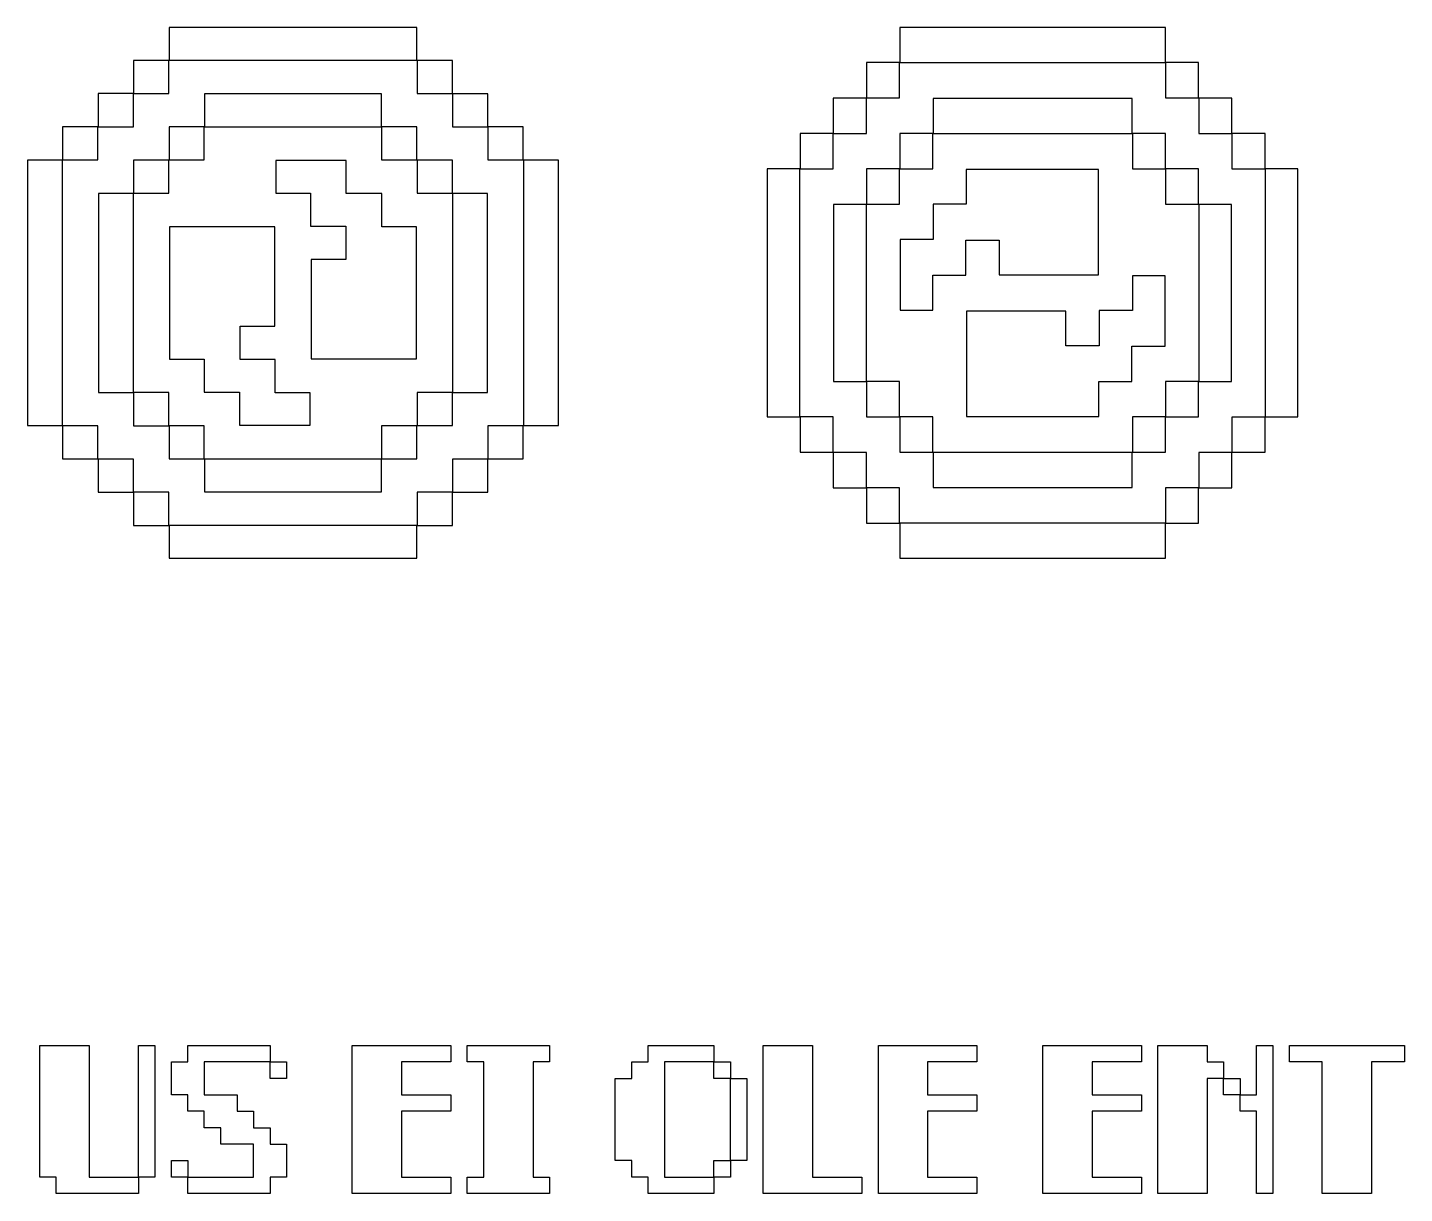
# Model space of a CAD drawing. Extents: x 11 to 122, y 5 to 84.
# Drawn here: x 21.73 to 35.07, y 70.44 to 81.73 of the extents above; entities that cross this region are included whole.
import ezdxf

# ---------------------------------------------------------------- set-up
doc = ezdxf.new("R2010")
doc.units = 0
doc.layers.add('Layer_1', color=7, linetype='CONTINUOUS')

msp = doc.modelspace()

# ---------------------------------------------------------------- linework, layer by layer
at = {"layer": 'Layer_1', "color": 7}
for points in [[(25.505671, 81.415558), (25.505671, 81.73432), (23.104456, 81.73432), (23.104456, 81.415558), (23.10248, 81.416969), (25.507677, 81.416969), (25.505674, 81.415558), (25.505671, 81.415558)], [(32.756464, 81.394273), (32.756464, 81.734323), (30.183689, 81.734323), (30.183689, 81.394273), (30.181996, 81.395684), (32.758535, 81.395684), (32.75656, 81.394273), (32.756464, 81.394273)], [(23.104456, 81.415558), (22.761111, 81.415558), (22.761111, 81.093667), (22.759135, 81.095078), (23.10248, 81.095078), (23.10248, 81.416967), (23.104456, 81.415558)], [(25.849358, 81.093416), (25.849358, 81.415558), (25.505671, 81.415558), (25.507675, 81.416969), (25.507675, 81.095081), (25.85102, 81.095081), (25.849355, 81.093105), (25.849358, 81.093416)], [(30.183655, 81.394273), (29.861482, 81.394273), (29.861482, 81.050625), (29.860071, 81.052601), (30.181962, 81.052601), (30.181962, 81.395947), (30.183655, 81.394536), (30.183655, 81.394273)], [(33.078318, 81.050893), (33.078318, 81.394236), (32.756464, 81.394236), (32.758439, 81.395648), (32.758439, 81.052304), (33.080294, 81.052304), (33.078318, 81.050893)], [(22.761111, 81.093701), (22.417424, 81.093701), (22.417424, 80.771567), (22.415787, 80.773542), (22.75917, 80.773542), (22.75917, 81.095428), (22.761089, 81.094017), (22.761111, 81.093701)], [(25.162327, 80.771849), (25.162327, 81.090571), (23.447838, 81.090571), (23.447838, 80.771849), (23.445863, 80.77326), (25.164295, 80.77326), (25.162319, 80.771849), (25.162327, 80.771849)], [(26.192741, 80.771567), (26.192741, 81.093452), (25.849358, 81.093452), (25.850995, 81.095428), (25.850995, 80.773537), (26.194378, 80.773537), (26.192741, 80.771567)], [(29.861482, 81.050586), (29.539912, 81.050586), (29.539912, 80.707547), (29.538219, 80.708959), (29.860073, 80.708959), (29.860073, 81.052335), (29.861485, 81.05036), (29.861482, 81.050586)], [(32.434572, 80.707547), (32.434572, 81.047594), (30.505507, 81.047594), (30.505507, 80.707547), (30.503814, 80.708959), (32.43661, 80.708959), (32.434634, 80.707547), (32.434572, 80.707547)], [(33.400455, 80.707206), (33.400455, 81.050893), (33.078318, 81.050893), (33.080294, 81.052304), (33.080294, 80.708916), (33.402185, 80.708916), (33.400774, 80.706941), (33.400455, 80.707206)], [(22.417424, 80.771567), (22.074079, 80.771567), (22.074079, 80.449709), (22.072443, 80.451685), (22.415788, 80.451685), (22.415788, 80.773537), (22.417424, 80.771567)], [(23.447801, 80.771849), (23.104417, 80.771849), (23.104417, 80.449955), (23.102442, 80.451366), (23.445825, 80.451366), (23.445825, 80.773221), (23.447801, 80.771809), (23.447801, 80.771849)], [(25.506013, 80.449709), (25.506013, 80.771849), (25.162327, 80.771849), (25.164302, 80.77326), (25.164302, 80.451405), (25.507685, 80.451405), (25.50602, 80.44943), (25.506013, 80.449709)], [(26.536086, 80.449709), (26.536086, 80.771567), (26.192741, 80.771567), (26.194378, 80.773542), (26.194378, 80.451688), (26.537723, 80.451688), (26.536086, 80.449709)], [(29.539912, 80.707547), (29.217739, 80.707547), (29.217739, 80.363897), (29.216327, 80.365872), (29.538216, 80.365872), (29.538216, 80.709215), (29.539909, 80.707804), (29.539912, 80.707547)], [(30.505507, 80.707547), (30.18337, 80.707547), (30.18337, 80.363897), (30.181959, 80.365872), (30.503851, 80.365872), (30.503851, 80.709215), (30.505544, 80.707804), (30.505507, 80.707547)], [(32.756715, 80.36386), (32.756715, 80.707505), (32.434572, 80.707505), (32.436548, 80.708916), (32.436548, 80.365573), (32.758405, 80.365573), (32.756994, 80.363598), (32.756715, 80.36386)], [(33.72231, 80.36386), (33.72231, 80.707206), (33.400421, 80.707206), (33.401833, 80.709181), (33.401833, 80.365838), (33.723721, 80.365838), (33.72231, 80.363863), (33.72231, 80.36386)], [(22.074041, 80.449709), (21.733995, 80.449709), (21.733995, 77.876935), (22.074041, 77.876935), (22.072404, 77.874959), (22.072404, 80.451501), (22.074041, 80.449526), (22.074041, 80.449709)], [(23.104456, 80.449955), (22.760807, 80.449955), (22.760807, 80.127821), (22.75917, 80.129796), (23.102516, 80.129796), (23.102516, 80.451654), (23.104435, 80.450243), (23.104456, 80.449955)], [(25.50351, 78.523878), (25.50351, 79.804651), (25.164602, 79.804651), (25.164602, 80.125938), (24.821863, 80.125938), (24.821863, 80.446506), (24.138396, 80.446506), (24.138396, 80.13077), (24.476091, 80.13077), (24.476091, 79.809485), (24.816782, 79.809485), (24.816782, 79.48596), (24.480793, 79.48596), (24.480793, 78.523878), (25.50351, 78.523878)], [(25.50351, 78.523878), (25.50351, 79.804651), (25.164602, 79.804651), (25.164602, 80.125938), (24.821863, 80.125938), (24.821863, 80.446506), (24.138396, 80.446506), (24.138396, 80.13077), (24.476091, 80.13077), (24.476091, 79.809485), (24.816782, 79.809485), (24.816782, 79.48596), (24.480793, 79.48596), (24.480793, 78.523878), (25.50351, 78.523878)], [(25.849358, 80.127821), (25.849358, 80.449709), (25.506013, 80.449709), (25.50765, 80.451685), (25.50765, 80.129827), (25.850995, 80.129827), (25.849358, 80.127852), (25.849358, 80.127821)], [(26.536086, 77.876898), (26.876094, 77.876898), (26.876094, 80.449675), (26.536086, 80.449675), (26.537723, 80.451651), (26.537723, 77.875103), (26.536086, 77.877079), (26.536086, 77.876898)], [(29.217699, 80.36386), (28.898977, 80.36386), (28.898977, 77.962646), (29.217699, 77.962646), (29.216288, 77.96067), (29.216288, 80.365867), (29.217699, 80.363891), (29.217699, 80.36386)], [(30.183336, 80.36386), (29.861445, 80.36386), (29.861445, 80.02048), (29.860034, 80.022456), (30.181923, 80.022456), (30.181923, 80.365838), (30.183334, 80.363863), (30.183336, 80.36386)], [(30.826868, 80.359804), (30.826868, 80.022749), (30.507359, 80.022749), (30.507359, 79.680016), (30.186785, 79.680016), (30.186785, 78.996584), (30.502524, 78.996584), (30.502524, 79.334316), (30.823845, 79.334316), (30.823845, 79.67497), (31.147334, 79.67497), (31.147334, 79.338981), (32.10945, 79.338981), (32.10945, 80.359762), (30.826868, 80.359804)], [(33.078606, 80.020514), (33.078606, 80.363897), (32.756715, 80.363897), (32.758126, 80.365872), (32.758126, 80.02249), (33.079975, 80.02249), (33.078564, 80.020514), (33.078606, 80.020514)], [(33.72231, 77.962646), (34.041074, 77.962646), (34.041074, 80.36386), (33.72231, 80.36386), (33.723721, 80.365836), (33.723721, 77.960636), (33.72231, 77.962612), (33.72231, 77.962646)], [(22.760769, 80.127821), (22.420723, 80.127821), (22.420723, 78.198753), (22.760769, 78.198753), (22.759132, 78.196777), (22.759132, 80.129576), (22.760769, 80.127601), (22.760769, 80.127821)], [(25.849358, 78.198753), (26.189366, 78.198753), (26.189366, 80.127821), (25.849358, 80.127821), (25.850995, 80.129796), (25.850995, 78.196997), (25.849358, 78.198973), (25.849358, 78.198753)], [(29.861482, 80.020514), (29.542754, 80.020514), (29.542754, 78.306025), (29.861482, 78.306025), (29.860071, 78.30405), (29.860071, 80.022481), (29.861482, 80.020506), (29.861482, 80.020514)], [(33.078606, 78.305989), (33.397328, 78.305989), (33.397328, 80.02048), (33.078606, 80.02048), (33.080017, 80.022456), (33.080017, 78.304022), (33.078606, 78.305997), (33.078606, 78.305989)], [(23.108513, 78.520114), (23.445564, 78.520114), (23.445564, 78.200601), (23.788302, 78.200601), (23.788302, 77.880028), (24.471731, 77.880028), (24.471731, 78.195767), (24.133998, 78.195767), (24.133998, 78.517091), (23.793345, 78.517091), (23.793345, 78.84058), (24.129334, 78.84058), (24.129334, 79.802695), (23.108551, 79.802695), (23.108513, 78.520114)], [(30.830633, 77.964805), (32.111405, 77.964805), (32.111405, 78.303714), (32.43269, 78.303714), (32.43269, 78.64645), (32.753263, 78.64645), (32.753263, 79.329916), (32.437522, 79.329916), (32.437522, 78.992223), (32.116237, 78.992223), (32.116237, 78.65153), (31.792714, 78.65153), (31.792714, 78.987524), (30.830633, 78.987524), (30.830633, 77.964805)], [(30.830633, 77.964805), (32.111405, 77.964805), (32.111405, 78.303714), (32.43269, 78.303714), (32.43269, 78.64645), (32.753263, 78.64645), (32.753263, 79.329916), (32.437522, 79.329916), (32.437522, 78.992223), (32.116237, 78.992223), (32.116237, 78.65153), (31.792714, 78.65153), (31.792714, 78.987524), (30.830633, 78.987524), (30.830633, 77.964805)], [(29.861482, 78.305989), (29.861482, 77.962301), (30.183655, 77.962301), (30.181962, 77.96089), (30.181962, 78.30427), (29.860073, 78.30427), (29.861485, 78.306246), (29.861482, 78.305989)], [(32.756464, 77.962301), (33.078606, 77.962301), (33.078606, 78.305989), (33.080017, 78.304013), (32.75816, 78.304013), (32.75816, 77.960628), (32.756184, 77.962039), (32.756464, 77.962301)], [(22.760769, 78.198753), (22.760769, 77.876613), (23.104417, 77.876613), (23.102442, 77.875202), (23.102442, 78.197093), (22.759097, 78.197093), (22.760762, 78.199069), (22.760769, 78.198753)], [(25.506013, 77.876898), (25.849358, 77.876898), (25.849358, 78.198753), (25.850995, 78.196777), (25.50765, 78.196777), (25.50765, 77.874886), (25.506013, 77.876861), (25.506013, 77.876898)], [(29.217699, 77.962646), (29.217699, 77.618958), (29.539875, 77.618958), (29.538182, 77.617547), (29.538182, 77.960893), (29.216291, 77.960893), (29.217702, 77.962869), (29.217699, 77.962646)], [(30.183655, 77.962301), (30.183655, 77.618958), (30.505507, 77.618958), (30.503814, 77.617547), (30.503814, 77.960893), (30.181925, 77.960893), (30.183619, 77.962304), (30.183655, 77.962301)], [(32.434572, 77.618958), (32.756464, 77.618958), (32.756464, 77.962301), (32.758439, 77.96089), (32.436587, 77.96089), (32.436587, 77.617544), (32.434612, 77.618955), (32.434572, 77.618958)], [(33.400176, 77.618958), (33.72231, 77.618958), (33.72231, 77.962646), (33.723721, 77.96067), (33.401835, 77.96067), (33.401835, 77.617324), (33.39986, 77.618735), (33.400176, 77.618958)], [(22.074041, 77.876898), (22.074041, 77.554724), (22.41769, 77.554724), (22.415714, 77.553313), (22.415714, 77.875205), (22.072369, 77.875205), (22.074034, 77.87718), (22.074041, 77.876898)], [(23.104456, 77.876579), (23.104456, 77.554691), (23.447838, 77.554691), (23.445863, 77.553279), (23.445863, 77.875165), (23.10248, 77.875165), (23.104456, 77.876579)], [(25.162327, 77.554724), (25.506013, 77.554724), (25.506013, 77.876898), (25.50765, 77.874922), (25.164267, 77.874922), (25.164267, 77.553037), (25.162347, 77.554448), (25.162327, 77.554724)], [(26.192741, 77.555046), (26.536086, 77.555046), (26.536086, 77.876935), (26.537723, 77.874959), (26.194377, 77.874959), (26.194377, 77.553071), (26.192741, 77.555046)], [(22.417728, 77.554724), (22.417728, 77.233158), (22.760769, 77.233158), (22.759132, 77.231182), (22.759132, 77.553037), (22.415749, 77.553037), (22.417725, 77.554448), (22.417728, 77.554724)], [(23.447801, 77.554724), (23.447801, 77.236002), (25.162288, 77.236002), (25.162288, 77.554724), (25.164264, 77.553313), (23.445832, 77.553313), (23.447808, 77.554724), (23.447801, 77.554724)], [(25.849358, 77.233158), (26.192741, 77.233158), (26.192741, 77.555046), (26.194378, 77.553071), (25.850995, 77.553071), (25.850995, 77.231213), (25.849358, 77.233189), (25.849358, 77.233158)], [(29.539912, 77.618958), (29.539912, 77.275576), (29.861801, 77.275576), (29.860107, 77.274165), (29.860107, 77.617544), (29.538255, 77.617544), (29.539949, 77.618955), (29.539912, 77.618958)], [(30.505507, 77.618958), (30.505507, 77.278948), (32.434572, 77.278948), (32.434572, 77.618958), (32.436548, 77.617547), (30.503752, 77.617547), (30.505445, 77.618958), (30.505507, 77.618958)], [(33.078318, 77.275576), (33.400207, 77.275576), (33.400207, 77.618958), (33.402183, 77.617547), (33.080294, 77.617547), (33.080294, 77.274167), (33.078318, 77.275578), (33.078318, 77.275576)], [(22.760769, 77.233158), (22.760769, 76.910984), (23.104417, 76.910984), (23.102442, 76.909573), (23.102442, 77.231464), (22.759097, 77.231464), (22.760762, 77.23344), (22.760769, 77.233158)], [(25.505671, 76.910947), (25.849358, 76.910947), (25.849358, 77.233121), (25.850995, 77.231145), (25.50765, 77.231145), (25.50765, 76.909254), (25.505674, 76.910665), (25.505671, 76.910947)], [(29.861801, 77.275576), (29.861801, 76.932227), (30.183689, 76.932227), (30.181996, 76.930816), (30.181996, 77.274165), (29.860107, 77.274165), (29.861801, 77.275576)], [(32.756464, 76.932227), (33.078318, 76.932227), (33.078318, 77.275576), (33.080294, 77.274165), (32.758439, 77.274165), (32.758439, 76.930816), (32.756464, 76.932227)], [(23.104456, 76.910947), (23.104456, 76.59222), (25.505671, 76.59222), (25.505671, 76.910947), (25.507675, 76.909536), (23.102478, 76.909536), (23.104453, 76.910947), (23.104456, 76.910947)], [(30.183655, 76.932227), (30.183655, 76.59222), (32.75643, 76.59222), (32.75643, 76.932227), (32.758405, 76.930816), (30.18186, 76.930816), (30.183554, 76.932227), (30.183655, 76.932227)], [(21.853076, 70.596584), (21.853076, 70.755856), (21.853076, 70.915125), (21.853076, 71.074391), (21.853076, 71.233666), (21.853076, 71.392936), (21.853076, 71.552211), (21.853076, 71.71148), (21.853076, 71.870755), (22.012347, 71.870755), (22.171618, 71.870755), (22.330889, 71.870755), (22.330889, 71.71148), (22.330889, 71.552211), (22.330889, 71.392936), (22.330889, 71.233666), (22.330889, 71.074391), (22.330889, 70.915125), (22.330889, 70.755856), (22.330889, 70.596584), (22.490161, 70.596584), (22.649431, 70.596584), (22.808703, 70.596584), (22.808703, 70.437309), (22.649431, 70.437309), (22.490161, 70.437309), (22.330889, 70.437309), (22.171618, 70.437309), (22.012347, 70.437309), (22.012347, 70.596584), (21.853076, 70.596584), (21.853076, 70.596584), (21.853076, 70.596584)], [(22.808703, 70.596584), (22.808703, 70.755856), (22.808703, 70.915125), (22.808703, 71.074391), (22.808703, 71.233666), (22.808703, 71.392936), (22.808703, 71.552211), (22.808703, 71.71148), (22.808703, 71.870755), (22.967973, 71.870755), (22.967973, 71.71148), (22.967973, 71.552211), (22.967973, 71.392936), (22.967973, 71.233666), (22.967973, 71.074391), (22.967973, 70.915125), (22.967973, 70.755856), (22.967973, 70.596584), (22.808703, 70.596584), (22.808703, 70.596584), (22.808703, 70.596584)], [(23.127244, 71.392936), (23.127244, 71.552211), (23.127244, 71.71148), (23.286515, 71.71148), (23.286515, 71.870755), (23.445786, 71.870755), (23.605057, 71.870755), (23.764329, 71.870755), (23.9236, 71.870755), (24.082871, 71.870755), (24.082871, 71.71148), (23.9236, 71.71148), (23.764329, 71.71148), (23.605057, 71.71148), (23.445786, 71.71148), (23.445786, 71.552211), (23.445786, 71.392936), (23.605057, 71.392936), (23.764329, 71.392936), (23.764329, 71.233666), (23.9236, 71.233666), (23.9236, 71.074391), (24.082871, 71.074391), (24.082871, 70.915125), (24.242142, 70.915125), (24.242142, 70.755856), (24.242142, 70.596584), (24.082871, 70.596584), (24.082871, 70.437309), (23.9236, 70.437309), (23.764329, 70.437309), (23.605057, 70.437309), (23.445786, 70.437309), (23.286515, 70.437309), (23.286515, 70.596584), (23.445786, 70.596584), (23.605057, 70.596584), (23.764329, 70.596584), (23.9236, 70.596584), (23.9236, 70.755856), (23.9236, 70.915125), (23.764329, 70.915125), (23.605057, 70.915125), (23.605057, 71.074391), (23.445786, 71.074391), (23.445786, 71.233666), (23.286515, 71.233666), (23.286515, 71.392936), (23.127244, 71.392936), (23.127244, 71.392936), (23.127244, 71.392936)], [(24.879227, 70.437309), (24.879227, 70.596584), (24.879227, 70.755856), (24.879227, 70.915125), (24.879227, 71.074391), (24.879227, 71.233666), (24.879227, 71.392936), (24.879227, 71.552211), (24.879227, 71.71148), (24.879227, 71.870755), (25.038498, 71.870755), (25.197769, 71.870755), (25.35704, 71.870755), (25.516311, 71.870755), (25.675583, 71.870755), (25.834854, 71.870755), (25.834854, 71.71148), (25.675583, 71.71148), (25.516311, 71.71148), (25.35704, 71.71148), (25.35704, 71.552211), (25.35704, 71.392936), (25.516311, 71.392936), (25.675583, 71.392936), (25.834854, 71.392936), (25.834854, 71.233666), (25.675583, 71.233666), (25.516311, 71.233666), (25.35704, 71.233666), (25.35704, 71.074391), (25.35704, 70.915125), (25.35704, 70.755856), (25.35704, 70.596584), (25.516311, 70.596584), (25.675583, 70.596584), (25.834854, 70.596584), (25.834854, 70.437309), (25.675583, 70.437309), (25.516311, 70.437309), (25.35704, 70.437309), (25.197769, 70.437309), (25.038498, 70.437309), (24.879227, 70.437309), (24.879227, 70.437309), (24.879227, 70.437309)], [(25.994124, 70.437309), (25.994124, 70.596584), (26.153395, 70.596584), (26.153395, 70.755856), (26.153395, 70.915125), (26.153395, 71.074391), (26.153395, 71.233666), (26.153395, 71.392936), (26.153395, 71.552211), (26.153395, 71.71148), (25.994124, 71.71148), (25.994124, 71.870755), (26.153395, 71.870755), (26.312666, 71.870755), (26.471938, 71.870755), (26.631209, 71.870755), (26.79048, 71.870755), (26.79048, 71.71148), (26.631209, 71.71148), (26.631209, 71.552211), (26.631209, 71.392936), (26.631209, 71.233666), (26.631209, 71.074391), (26.631209, 70.915125), (26.631209, 70.755856), (26.631209, 70.596584), (26.79048, 70.596584), (26.79048, 70.437309), (26.631209, 70.437309), (26.471938, 70.437309), (26.312666, 70.437309), (26.153395, 70.437309), (25.994124, 70.437309), (25.994124, 70.437309), (25.994124, 70.437309)], [(27.427565, 70.755856), (27.427565, 70.915125), (27.427565, 71.074391), (27.427565, 71.233666), (27.427565, 71.392936), (27.427565, 71.552211), (27.586835, 71.552211), (27.586835, 71.71148), (27.746105, 71.71148), (27.746105, 71.870755), (27.905377, 71.870755), (28.064647, 71.870755), (28.223918, 71.870755), (28.38319, 71.870755), (28.38319, 71.71148), (28.223918, 71.71148), (28.064647, 71.71148), (27.905377, 71.71148), (27.905377, 71.552211), (27.905377, 71.392936), (27.905377, 71.233666), (27.905377, 71.074391), (27.905377, 70.915125), (27.905377, 70.755856), (27.905377, 70.596584), (28.064647, 70.596584), (28.223918, 70.596584), (28.38319, 70.596584), (28.38319, 70.437309), (28.223918, 70.437309), (28.064647, 70.437309), (27.905377, 70.437309), (27.746105, 70.437309), (27.746105, 70.596584), (27.586835, 70.596584), (27.586835, 70.755856), (27.427565, 70.755856), (27.427565, 70.755856), (27.427565, 70.755856)], [(28.861004, 70.437309), (28.861004, 70.596584), (28.861004, 70.755856), (28.861004, 70.915125), (28.861004, 71.074391), (28.861004, 71.233666), (28.861004, 71.392936), (28.861004, 71.552211), (28.861004, 71.71148), (28.861004, 71.870755), (29.020273, 71.870755), (29.179548, 71.870755), (29.338818, 71.870755), (29.338818, 71.71148), (29.338818, 71.552211), (29.338818, 71.392936), (29.338818, 71.233666), (29.338818, 71.074391), (29.338818, 70.915125), (29.338818, 70.755856), (29.338818, 70.596584), (29.49809, 70.596584), (29.657362, 70.596584), (29.816631, 70.596584), (29.816631, 70.437309), (29.657362, 70.437309), (29.49809, 70.437309), (29.338818, 70.437309), (29.179548, 70.437309), (29.020273, 70.437309), (28.861004, 70.437309), (28.861004, 70.437309), (28.861004, 70.437309)], [(29.9759, 70.437309), (29.9759, 70.596584), (29.9759, 70.755856), (29.9759, 70.915125), (29.9759, 71.074391), (29.9759, 71.233666), (29.9759, 71.392936), (29.9759, 71.552211), (29.9759, 71.71148), (29.9759, 71.870755), (30.135175, 71.870755), (30.294445, 71.870755), (30.453717, 71.870755), (30.612986, 71.870755), (30.772258, 71.870755), (30.93153, 71.870755), (30.93153, 71.71148), (30.772258, 71.71148), (30.612986, 71.71148), (30.453717, 71.71148), (30.453717, 71.552211), (30.453717, 71.392936), (30.612986, 71.392936), (30.772258, 71.392936), (30.93153, 71.392936), (30.93153, 71.233666), (30.772258, 71.233666), (30.612986, 71.233666), (30.453717, 71.233666), (30.453717, 71.074391), (30.453717, 70.915125), (30.453717, 70.755856), (30.453717, 70.596584), (30.612986, 70.596584), (30.772258, 70.596584), (30.93153, 70.596584), (30.93153, 70.437309), (30.772258, 70.437309), (30.612986, 70.437309), (30.453717, 70.437309), (30.294445, 70.437309), (30.135175, 70.437309), (29.9759, 70.437309), (29.9759, 70.437309), (29.9759, 70.437309)], [(31.568613, 70.437309), (31.568613, 70.596584), (31.568613, 70.755856), (31.568613, 70.915125), (31.568613, 71.074391), (31.568613, 71.233666), (31.568613, 71.392936), (31.568613, 71.552211), (31.568613, 71.71148), (31.568613, 71.870755), (31.727882, 71.870755), (31.887157, 71.870755), (32.046424, 71.870755), (32.205699, 71.870755), (32.364971, 71.870755), (32.52424, 71.870755), (32.52424, 71.71148), (32.364971, 71.71148), (32.205699, 71.71148), (32.046424, 71.71148), (32.046424, 71.552211), (32.046424, 71.392936), (32.205699, 71.392936), (32.364971, 71.392936), (32.52424, 71.392936), (32.52424, 71.233666), (32.364971, 71.233666), (32.205699, 71.233666), (32.046424, 71.233666), (32.046424, 71.074391), (32.046424, 70.915125), (32.046424, 70.755856), (32.046424, 70.596584), (32.205699, 70.596584), (32.364971, 70.596584), (32.52424, 70.596584), (32.52424, 70.437309), (32.364971, 70.437309), (32.205699, 70.437309), (32.046424, 70.437309), (31.887157, 70.437309), (31.727882, 70.437309), (31.568613, 70.437309), (31.568613, 70.437309), (31.568613, 70.437309)], [(32.683512, 70.437309), (32.683512, 70.596584), (32.683512, 70.755856), (32.683512, 70.915125), (32.683512, 71.074391), (32.683512, 71.233666), (32.683512, 71.392936), (32.683512, 71.552211), (32.683512, 71.71148), (32.683512, 71.870755), (32.842784, 71.870755), (33.002053, 71.870755), (33.161326, 71.870755), (33.161326, 71.71148), (33.320595, 71.71148), (33.320595, 71.552211), (33.161326, 71.552211), (33.161326, 71.392936), (33.161326, 71.233666), (33.161326, 71.074391), (33.161326, 70.915125), (33.161326, 70.755856), (33.161326, 70.596584), (33.161326, 70.437309), (33.002053, 70.437309), (32.842784, 70.437309), (32.683512, 70.437309), (32.683512, 70.437309), (32.683512, 70.437309)], [(33.47987, 71.233666), (33.47987, 71.392936), (33.639139, 71.392936), (33.639139, 71.552211), (33.639139, 71.71148), (33.639139, 71.870755), (33.798411, 71.870755), (33.798411, 71.71148), (33.798411, 71.552211), (33.798411, 71.392936), (33.798411, 71.233666), (33.798411, 71.074391), (33.798411, 70.915125), (33.798411, 70.755856), (33.798411, 70.596584), (33.798411, 70.437309), (33.639139, 70.437309), (33.639139, 70.596584), (33.639139, 70.755856), (33.639139, 70.915125), (33.639139, 71.074391), (33.639139, 71.233666), (33.47987, 71.233666), (33.47987, 71.233666), (33.47987, 71.233666)], [(33.957681, 71.71148), (33.957681, 71.870755), (34.116953, 71.870755), (34.276219, 71.870755), (34.435494, 71.870755), (34.594763, 71.870755), (34.754033, 71.870755), (34.913305, 71.870755), (35.07258, 71.870755), (35.07258, 71.71148), (34.913305, 71.71148), (34.754033, 71.71148), (34.754033, 71.552211), (34.754033, 71.392936), (34.754033, 71.233666), (34.754033, 71.074391), (34.754033, 70.915125), (34.754033, 70.755856), (34.754033, 70.596584), (34.754033, 70.437309), (34.594763, 70.437309), (34.435494, 70.437309), (34.276219, 70.437309), (34.276219, 70.596584), (34.276219, 70.755856), (34.276219, 70.915125), (34.276219, 71.074391), (34.276219, 71.233666), (34.276219, 71.392936), (34.276219, 71.552211), (34.276219, 71.71148), (34.116953, 71.71148), (33.957681, 71.71148), (33.957681, 71.71148), (33.957681, 71.71148)], [(24.082871, 71.552211), (24.082871, 71.71148), (24.242142, 71.71148), (24.242142, 71.552211), (24.082871, 71.552211), (24.082871, 71.552211), (24.082871, 71.552211)], [(28.38319, 71.552211), (28.38319, 71.71148), (28.542463, 71.71148), (28.542463, 71.552211), (28.38319, 71.552211), (28.38319, 71.552211), (28.38319, 71.552211)], [(28.542463, 70.755856), (28.542463, 70.915125), (28.542463, 71.074391), (28.542463, 71.233666), (28.542463, 71.392936), (28.542463, 71.552211), (28.701732, 71.552211), (28.701732, 71.392936), (28.701732, 71.233666), (28.701732, 71.074391), (28.701732, 70.915125), (28.701732, 70.755856), (28.542463, 70.755856), (28.542463, 70.755856), (28.542463, 70.755856)], [(33.320595, 71.392936), (33.320595, 71.552211), (33.47987, 71.552211), (33.47987, 71.392936), (33.320595, 71.392936), (33.320595, 71.392936), (33.320595, 71.392936)], [(23.127244, 70.596584), (23.127244, 70.755856), (23.286515, 70.755856), (23.286515, 70.596584), (23.127244, 70.596584), (23.127244, 70.596584), (23.127244, 70.596584)], [(28.38319, 70.596584), (28.38319, 70.755856), (28.542463, 70.755856), (28.542463, 70.596584), (28.38319, 70.596584), (28.38319, 70.596584), (28.38319, 70.596584)]]:
    msp.add_lwpolyline(points, close=True, dxfattribs=at)

doc.saveas('drawing.dxf')
